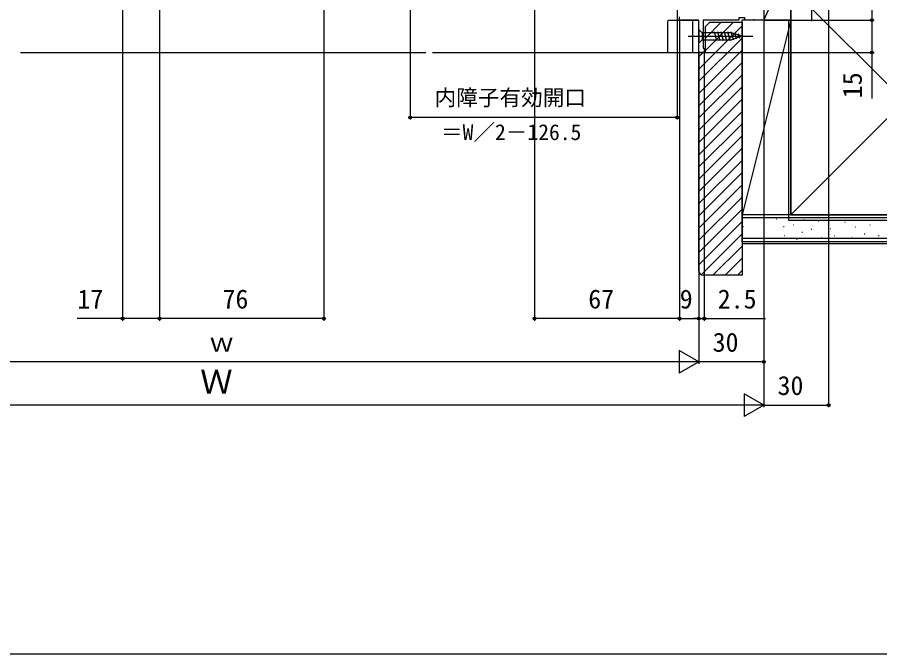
# Model space of a CAD drawing. Units: millimetres, scale not verified. Extents: x -525 to 525, y -785 to 781.
# Drawn here: x -95.2 to 303.6, y -784.8 to -490.4 of the extents above; entities that cross this region are included whole.
import ezdxf
from ezdxf.enums import TextEntityAlignment as Align

# ---------------------------------------------------------------- set-up
doc = ezdxf.new("R2010")
doc.units = ezdxf.units.MM
doc.header["$LTSCALE"] = 4
for name, color, linetype in [('0-2_YKK_11', 7, 'Continuous'), ('0-4_YKK_12', 2, 'Continuous'), ('0-5_YKK_13', 4, 'Continuous'), ('0-7_YKK_D', 6, 'Continuous'), ('0-8_YKK_ZWAK', 7, 'Continuous'), ('0-9_YSS_K', 3, 'Continuous'), ('0-A_YSS_KE', 3, 'Continuous')]:
    doc.layers.add(name, color=color, linetype=linetype)
doc.styles.add('ＭＳ ゴシック', font='')
doc.styles.get('ＭＳ ゴシック').set_extended_font_data('MS Gothic')

msp = doc.modelspace()

# ---------------------------------------------------------------- linework, layer by layer
at = {"layer": '0-2_YKK_11'}
msp.add_lwpolyline([(250, -464.263), (250, -491.763), (245.924, -491.763), (245.534, -491.575), (245.066, -491.575), (244.675, -491.763), (241.2, -491.763), (241.2, -490.763), (238.5, -490.763), (238.5, -491.763), (222, -491.763), (222, -504.671), (222.25, -504.967), (222.5, -505.263), (222.5, -506.763), (220, -506.763), (220, -491.763), (211, -491.763), (211, -490.263)], dxfattribs=at)
at = {"layer": '0-4_YKK_12'}
for p, q in [((-93.75, -506.763), (93.749, -506.763)), ((96.749, -506.763), (220.5, -506.763))]:
    msp.add_line(p, q, dxfattribs=at)
at = {"layer": '0-5_YKK_13'}
for p, q in [((272, -457.264), (272, -492.264)), ((205.5, -492.464), (205.5, -506.264)), ((220, -491.964), (206, -491.964)), ((217, -492.464), (217, -506.264)), ((220, -506.764), (220, -491.964)), ((220, -496.164), (220, -502.364)), ((220, -496.164), (221.55, -497.714)), ((235.084, -497.714), (221.55, -497.714)), ((221.55, -497.714), (221.55, -500.814)), ((228.294, -501.364), (227.168, -497.164)), ((229.847, -501.364), (228.721, -497.164)), ((231.4, -501.364), (230.274, -497.164)), ((232.953, -501.364), (231.827, -497.164)), ((234.505, -501.364), (233.38, -497.164)), ((235.989, -501.105), (234.933, -497.164)), ((240, -499.264), (235.084, -497.714)), ((237.421, -500.654), (236.608, -497.618)), ((238.853, -500.202), (238.304, -498.153)), ((215, -499.264), (245, -499.264)), ((220, -502.364), (221.55, -500.814)), ((221.55, -500.814), (235.084, -500.814)), ((240, -499.264), (235.084, -500.814)), ((206, -506.764), (220, -506.764))]:
    msp.add_line(p, q, dxfattribs=at)
for centre, start, end in [((206, -492.464), 90, 180), ((217.5, -492.464), 90, 180), ((206, -506.264), 180, 270), ((217.5, -506.264), 180, 270)]:
    msp.add_arc(centre, 0.5, start, end, dxfattribs=at)
at = {"layer": '0-7_YKK_D'}
for p, q in [((-46.501, -429.25), (-46.501, -630.764)), ((280, -465.263), (280, -670.764)), ((300, -464.763), (300, -491.763)), ((210, -469.263), (210, -537.763)), ((46.499, -480.25), (46.499, -630.764)), ((144, -480.25), (144, -630.764)), ((-29.501, -482.763), (-29.501, -630.764)), ((-29.501, -483.263), (-29.501, -630.764)), ((86.5, -483.263), (86.5, -537.763)), ((211, -492.263), (211, -630.764)), ((211, -492.263), (211, -630.764)), ((250, -492.263), (250, -650.764)), ((250, -492.263), (250, -670.764)), ((250, -492.263), (250, -670.764)), ((250.5, -491.763), (301, -491.763)), ((250.5, -491.763), (301, -491.763)), ((220, -507.263), (220, -650.764)), ((220, -507.263), (220, -630.764)), ((220, -507.263), (220, -630.764)), ((220, -509.763), (220, -650.764)), ((222.5, -507.263), (222.5, -630.764)), ((223, -506.763), (301, -506.763)), ((210, -536.763), (86.5, -536.763)), ((46.499, -629.764), (-29.501, -629.764)), ((211, -629.764), (144, -629.764)), ((211, -629.764), (220, -629.764)), ((220, -629.764), (217.45, -629.764)), ((220, -629.764), (222.5, -629.764)), ((222.5, -629.764), (250.827, -629.764)), ((220, -649.764), (210.907, -644.514)), ((210.907, -644.514), (210.907, -655.014)), ((209.5, -649.764), (-209.5, -649.764)), ((220, -649.764), (201.813, -649.764)), ((220, -649.764), (210.907, -655.014)), ((250, -649.764), (220, -649.764)), ((250, -669.764), (240.907, -664.514)), ((240.907, -664.514), (240.907, -675.014)), ((239.5, -669.764), (-239.5, -669.764)), ((250, -669.764), (231.813, -669.764)), ((250, -669.764), (240.907, -675.014)), ((250, -669.764), (280, -669.764))]:
    msp.add_line(p, q, dxfattribs=at)
for points in [[(300, -491.763), (300, -506.763), (300, -528.04)], [(-29.501, -629.764), (-46.501, -629.764), (-67.574, -629.764)]]:
    msp.add_lwpolyline(points, dxfattribs=at)
for centre in [(300, -491.763), (300, -491.763), (300, -506.763), (86.5, -536.763), (210, -536.763), (-46.501, -629.764), (-29.501, -629.764), (-29.501, -629.764), (46.499, -629.764), (144, -629.764), (211, -629.764), (211, -629.764), (220, -629.764), (220, -629.764), (222.5, -629.764), (250, -649.764), (280, -669.764)]:
    msp.add_circle(centre, 0.637, dxfattribs=at)
at = {"layer": '0-8_YKK_ZWAK'}
msp.add_lwpolyline([(-525, -784.764), (525, -784.764), (525, 745.236)], dxfattribs=at)
at = {"layer": '0-9_YSS_K'}
for p, q in [((250, -491.763), (262.5, -464.763)), ((262.5, -581.763), (367.5, -476.763)), ((262.5, -476.763), (367.5, -581.763)), ((220, -514.401), (240, -494.401)), ((223, -500.087), (230.323, -492.764)), ((223, -505.744), (235.98, -492.764)), ((262.5, -491.763), (240, -491.763)), ((240, -581.763), (240, -491.763)), ((262.5, -491.763), (240, -581.763)), ((262.5, -581.763), (262.5, -491.763)), ((220, -520.058), (240, -500.058)), ((220, -525.715), (240, -505.715)), ((220, -508.744), (221.98, -506.764)), ((220, -531.372), (240, -511.372)), ((220, -537.029), (240, -517.029)), ((220, -542.685), (240, -522.685)), ((220, -548.342), (240, -528.342)), ((220, -553.999), (240, -533.999)), ((220, -559.656), (240, -539.656)), ((220, -565.313), (240, -545.313)), ((220, -570.97), (240, -550.97)), ((220, -576.626), (240, -556.627)), ((220, -582.283), (240, -562.283)), ((220, -587.94), (240, -567.94)), ((220, -593.597), (240, -573.597)), ((220, -599.254), (240, -579.254)), ((262.5, -581.763), (240, -581.763)), ((220, -604.911), (240, -584.911)), ((450, -583.263), (240, -583.263)), ((255.684, -583.593), (255.884, -583.593)), ((268.481, -583.982), (268.681, -583.982)), ((275.108, -584.762), (275.308, -584.762)), ((279.199, -584.329), (279.399, -584.329)), ((287.44, -585.153), (287.64, -585.153)), ((240.616, -587.211), (240.816, -587.211)), ((259.192, -587.211), (259.392, -587.211)), ((263.54, -586.477), (263.74, -586.477)), ((267.66, -589.774), (267.86, -589.774)), ((271.989, -588.38), (272.189, -588.38)), ((280.847, -588.125), (281.047, -588.125)), ((292.385, -587.301), (292.585, -587.301)), ((298.979, -586.477), (299.179, -586.477)), ((221.046, -609.522), (240, -590.568)), ((450, -592.763), (240, -592.763)), ((256.463, -592.668), (256.663, -592.668)), ((259.419, -591.422), (259.619, -591.422)), ((265.188, -593.07), (265.388, -593.07)), ((271.8, -592.668), (272, -592.668)), ((276.726, -592.246), (276.926, -592.246)), ((282.495, -591.422), (282.695, -591.422)), ((290.737, -592.246), (290.937, -592.246)), ((296.506, -590.598), (296.706, -590.598)), ((303.099, -591.422), (303.299, -591.422)), ((226.461, -609.764), (240, -596.224)), ((450, -595.263), (240, -595.263)), ((232.117, -609.764), (240, -601.881)), ((237.774, -609.764), (240, -607.538))]:
    msp.add_line(p, q, dxfattribs=at)
msp.add_lwpolyline([(262.5, -491.763), (262.5, -464.763), (250, -464.763), (250, -491.763)], close=True, dxfattribs=at)
at = {"layer": '0-A_YSS_KE'}
for p, q in [((261.5, -491.763), (261.5, -584.263)), ((450, -581.763), (240, -581.763)), ((240, -594.263), (240, -581.763)), ((261.5, -584.263), (450, -584.263)), ((450, -594.263), (240, -594.263))]:
    msp.add_line(p, q, dxfattribs=at)
for points in [[(367.5, -476.763), (262.5, -476.763), (262.5, -581.763), (367.5, -581.763)], [(220, -607.764), (220, -506.764), (223, -506.764), (223, -494.764), (225, -492.764), (240, -492.764)], [(240, -492.764), (240, -609.764), (222, -609.764)]]:
    msp.add_lwpolyline(points, dxfattribs=at)
msp.add_arc((222, -607.764), 2, 180.00001, 269.99999, dxfattribs=at)

# ---------------------------------------------------------------- texts
at = {"layer": '0-7_YKK_D', "style": 'ＭＳ ゴシック'}
msp.add_text('15', height=8.798, rotation=90, dxfattribs=at).set_placement((298, -527.881), align=Align.BOTTOM_LEFT)
for s, height, p in [('内障子有効開口', 7.331, (97.767, -533.456)), ('＝W／2－126.5', 7.331, (100.722, -549.445)), ('17', 8.798, (-67.414, -627.764)), ('76', 8.798, (-0.331, -627.764)), ('67', 8.798, (168.841, -627.764)), ('9', 8.798, (211.136, -627.764)), ('2.5', 8.798, (228.714, -627.764)), ('30', 8.798, (226.353, -647.764)), ('ｗ', 8.798, (-6.75, -647.764)), ('Ｗ', 11, (-10.653, -667.764)), ('30', 8.798, (256.378, -667.764))]:
    msp.add_text(s, height=height, dxfattribs=at).set_placement(p, align=Align.BOTTOM_LEFT)

doc.saveas('drawing.dxf')
